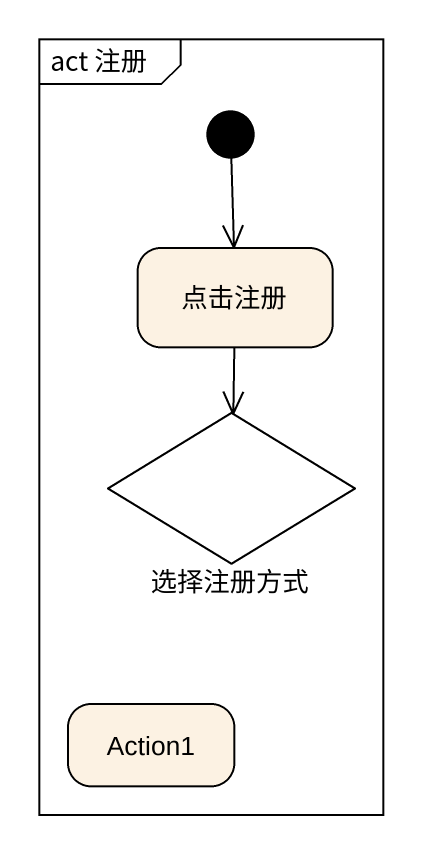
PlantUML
@startuml
mainframe act 注册
hide empty description
state 点击注册
state 选择注册方式 <<choice>>
state Action1
[*] --> 点击注册
点击注册 --> 选择注册方式
@enduml
